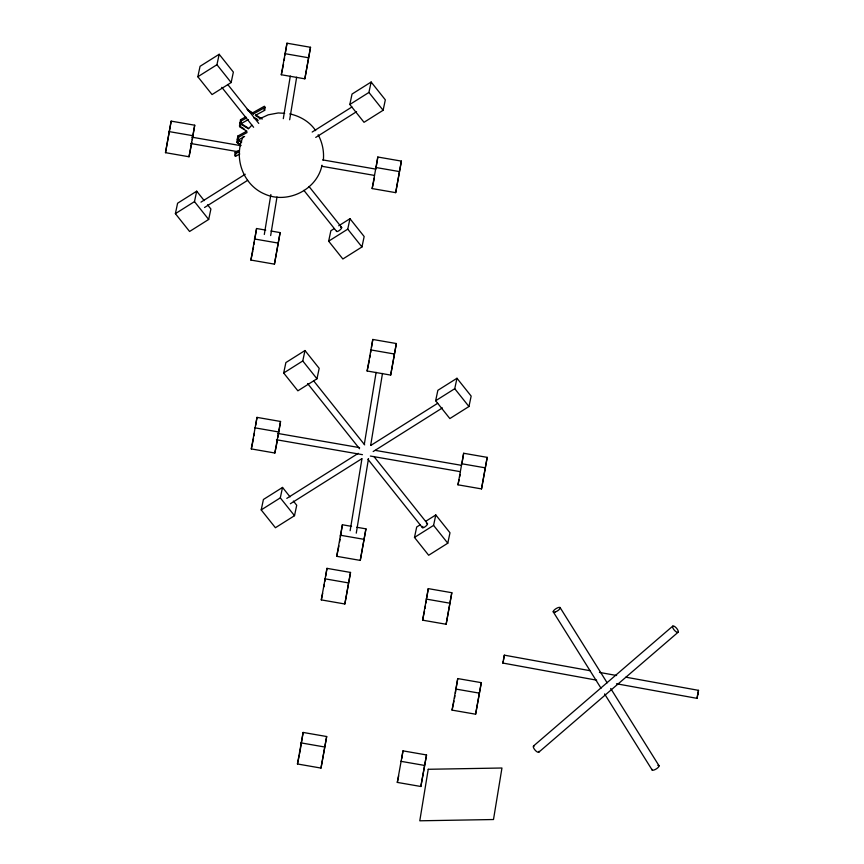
<?xml version="1.0" encoding="UTF-8"?>
<svg xmlns="http://www.w3.org/2000/svg" width="864" height="864" viewBox="0 0 864 864"><rect width="100%" height="100%" fill="white"/><g stroke="black" fill="none" stroke-linecap="round" stroke-linejoin="round"><path stroke-width="1.3" d="M596.668 680.173L502.87 663.055L504.328 655.16L590.188 670.723M504.328 655.16L503.507 660.182M616.486 683.759L697.064 698.36L697.691 694.386M625.86 677.182L698.512 690.347L697.885 694.332M323.32 160.402C324.248 151.61 322.391 142.538 318.168 134.795M191.894 142.376L189.032 156.762L165.488 152.669L171.169 121.133L194.713 125.215L192.326 139.73M171.169 121.133L165.488 152.669M189.032 156.762L194.713 125.215M238.356 150.595L235.181 152.323L234.695 155.261L235.44 156.395L239.782 153.976M240.937 145.508L236.822 142.301L237.33 139.19L241.758 141.944M246.316 131.414L237.848 136.037L237.362 138.974L238.108 140.108L244.62 136.469M246.996 131.285L240.235 127.148L239.49 126.014L240.008 122.904L248.864 128.423L251.867 125.14M245.808 116.867L240.516 119.75L240.041 122.688L240.786 123.822L248.378 119.578M235.44 156.395L235.915 153.468L235.181 152.323M237.568 143.435L238.075 140.324L237.33 139.19M238.108 140.108L238.594 137.182L237.848 136.037M240.235 127.148L240.743 124.038L240.008 122.904M240.786 123.822L241.261 120.895L240.516 119.75M260.842 118.811L255.312 115.43L264.665 110.333L265.14 107.395L264.395 106.25L252.644 112.828L247.104 109.372M270.961 231.012L280.12 232.6L274.439 264.146L250.895 260.064L256.576 228.517L265.734 230.105M281.297 74.747L286.978 43.2L310.522 47.293L304.841 78.829L281.297 74.747L283.522 64.314M253.109 249.631L253.541 246.985M253.973 244.35L254.405 241.715M254.837 239.069L256.576 228.517M284.17 60.35L284.602 57.715M285.034 55.08L286.978 43.2M264.308 234.468L270.864 194.54M283.306 118.67L290.304 76.075M270.659 235.57L276.998 196.97M289.667 119.772L296.654 77.177M274.439 264.146L280.12 232.6M304.841 78.829L310.522 47.293M277.506 439.938L274.86 453.017L251.305 448.924L256.997 417.377L280.541 421.47L277.938 437.303M253.962 435.856L254.394 433.21M255.69 425.293L256.997 417.377M274.86 453.017L280.541 421.47M372.146 188.568L377.827 157.021L401.382 161.104L395.69 192.65L372.146 188.568L374.371 178.135M375.883 168.89L377.827 157.021M321.3 599.897L326.981 568.35L350.525 572.443L344.844 603.99L321.3 599.897L322.682 593.384M323.946 586.829L324.378 584.194M324.81 581.548L325.242 578.912M325.674 576.277L326.981 568.35M297.454 763.981L303.134 732.445L326.678 736.528L320.998 768.074L297.454 763.981L299.387 754.855M299.668 753.548L303.134 732.445M395.69 192.65L401.382 161.104M356.789 527.267L365.947 528.854L360.266 560.401L336.712 556.308L342.403 524.761L351.551 526.36M367.124 370.991L372.805 339.455L396.349 343.537L390.668 375.084L367.124 370.991L369.338 360.558M339.584 541.922L340.016 539.276M340.448 536.641L342.403 524.761M369.77 357.923L370.213 355.288M370.645 352.642L371.077 350.006M371.509 347.371L372.805 339.455M350.136 530.723L361.93 458.849M364.327 444.204L376.121 372.33M356.27 533.153L368.496 458.622M370.688 445.306L382.482 373.432M344.844 603.99L350.525 572.443M320.998 768.074L326.678 736.528M360.266 560.401L365.947 528.854M390.668 375.084L396.349 343.537M422.593 620.168L428.274 588.622L451.818 592.715L446.137 624.262L422.593 620.168L424.537 611.042M425.023 608.418L425.455 605.783M425.898 603.137L426.33 600.502M426.762 597.866L428.274 588.622M397.31 782.406L402.991 750.859L426.535 754.952L420.854 786.488L397.31 782.406L398.693 775.883M401.684 758.776L402.991 750.859M457.974 484.812L463.655 453.265L487.199 457.358L481.518 488.905L457.974 484.812L459.086 479.596M462.143 462.51L463.655 453.265M446.137 624.262L451.818 592.715M420.854 786.488L426.535 754.952M481.518 488.905L487.199 457.358M452.066 710.122L457.747 678.575L481.291 682.657L475.61 714.204L452.066 710.122L454.01 700.996M454.496 698.371L454.939 695.725M455.371 693.09L455.803 690.455M456.235 687.809L457.747 678.575M475.61 714.204L481.291 682.657M503.323 661.154L502.87 663.174M197.845 76.745L200.059 66.312L219.164 54.281L233.366 72.101L231.142 82.534L212.047 94.565L197.845 76.745L216.95 64.714L219.164 54.281M207.554 204.811L210.902 209.012L208.678 219.445L189.583 231.476L175.381 213.656L177.595 203.224L196.7 191.192L204.217 200.621M175.381 213.656L194.476 201.614L196.7 191.192M250.895 260.064L252.828 250.938M251.305 448.924L253.53 438.491M283.673 373L285.887 362.567L304.992 350.525L319.183 368.345L316.969 378.778L297.875 390.82L283.673 373L302.767 360.958L304.992 350.525M293.382 501.066L296.719 505.256L294.505 515.689L275.411 527.731L261.209 509.911L263.423 499.478L282.528 487.436L290.045 496.876M349.823 104.49L352.037 94.057L371.142 82.026L385.333 99.846L383.119 110.279L364.025 122.31L349.823 104.49L368.917 92.448L371.142 82.026M338.731 225.785L349.974 218.711L364.165 236.531L361.951 246.964L342.857 258.995L328.655 241.175L330.869 230.742L334.238 228.625M261.209 509.911L280.303 497.869L282.528 487.436M328.655 241.175L347.749 229.144L349.974 218.711M336.712 556.308L338.936 545.875M435.65 400.745L437.864 390.312L456.97 378.27L471.161 396.09L468.947 406.523L449.852 418.565L435.65 400.745L454.745 388.703L456.97 378.27M425.682 521.327L435.791 514.955L449.993 532.775L447.779 543.208L428.674 555.25L414.482 537.43L416.696 526.997L420.066 524.869M414.482 537.43L433.577 525.388L435.791 514.955M459.637 476.993L460.188 474.379M243.238 136.577C233.226 157.507 242.978 184.82 264.481 193.968C287.237 204.466 317.131 189.907 322.002 165.186M698.512 690.347L697.064 698.36M533.509 745.999L672.786 626.098M538.812 752.188L678.089 632.275A4.072 1.49 49.3 0 0 675.097 626.821A4.072 1.49 49.3 0 0 673.121 628.463A4.072 1.49 49.3 0 0 678.089 632.275M200.977 202.133L245.236 174.236M312.185 132.041L351.896 107.006M204.52 207.511L247.644 180.328M315.727 137.419L356.584 111.661M286.805 498.388L358.29 453.319M370.775 445.457L437.724 403.261M290.347 503.755L361.843 458.698M373.183 451.548L442.4 407.916M247.849 110.516L253.39 113.962L265.14 107.395M241.261 120.895L246.553 118.001M238.594 137.182L247.061 132.548M235.915 153.468L239.09 151.729M259.254 118.973L268.25 114.815L278.23 112.957L284.656 113.314M284.764 53.633L308.308 57.726M168.944 131.566L192.499 135.648M375.613 167.454L399.157 171.536M191.743 137.149L240.689 145.649M322.704 159.894L375.613 169.085M190.631 143.489L239.576 151.988M321.592 166.234L374.512 175.424M254.351 238.95L277.906 243.032M370.591 349.877L394.135 353.97M254.772 427.81L278.316 431.903M461.441 463.698L484.985 467.791M277.571 433.404L359.586 447.638M375.462 450.403L461.441 465.329M276.458 439.744L362.448 454.669M370.386 456.052L460.328 471.668M340.178 535.194L363.722 539.287M324.756 578.783L348.311 582.876M426.06 599.054L449.604 603.148M455.533 689.008L479.077 693.09M300.91 742.867L324.464 746.96M400.766 761.292L424.31 765.385M599.443 672.397L616.615 675.508M289.753 113.886C299.992 116.111 309.852 121.781 315.662 130.637M255.679 114.966L262.3 119.016M239.49 126.014L243.994 128.768M236.822 142.301L240.203 144.364M255.247 118.055L257.429 119.405M253.811 117.839L258.174 120.539M240.743 124.038L248.497 128.866M238.075 140.324L241.402 142.398M368.917 92.448L383.119 110.279M216.95 64.714L231.142 82.534M347.749 229.144L361.951 246.964M227.761 84.51L258.757 123.412M309.01 186.484L341.68 227.48M221.789 87.329L253.627 127.278M303.88 190.35L336.55 231.347M454.745 388.703L468.947 406.523M194.476 201.614L208.678 219.445M302.767 360.958L316.969 378.778M433.577 525.388L447.779 543.208M313.589 380.765L364.684 444.884M373.896 456.451L427.507 523.724M307.616 383.573L359.554 448.751M367.924 459.27L422.377 527.602M280.303 497.869L294.505 515.689M263.92 109.199L264.665 110.333M252.644 112.828L253.39 113.962M560.045 607.489L607.154 682.819M610.708 688.5L659.059 765.806M553.198 611.777L601.02 688.241M604.573 693.922L652.212 770.094M426.492 523.627A3.229 0.972 -38.5 0 1 427.021 524.956A3.229 0.972 -38.5 0 1 423.392 527.699A3.229 0.972 -38.5 0 1 422.863 526.37M340.664 227.383A3.229 0.972 -38.5 0 1 340.146 229.824A3.229 0.972 -38.5 0 1 336.539 231.034M657.839 765.396A4.072 1.339 -32 0 1 656.705 768.647A4.072 1.339 -32 0 1 652.072 769.37M539.028 751.291A4.072 1.49 49.3 0 1 535.021 750.049A4.072 1.49 49.3 0 1 534.438 745.934M428.231 769.284L419.785 820.8L493.495 819.526L501.952 768.01L428.231 769.284M555.185 611.993A4.072 1.339 -32 0 0 560.228 607.781A4.072 1.339 -32 0 0 554.731 609.563A4.072 1.339 -32 0 0 555.185 611.993"/></g></svg>
